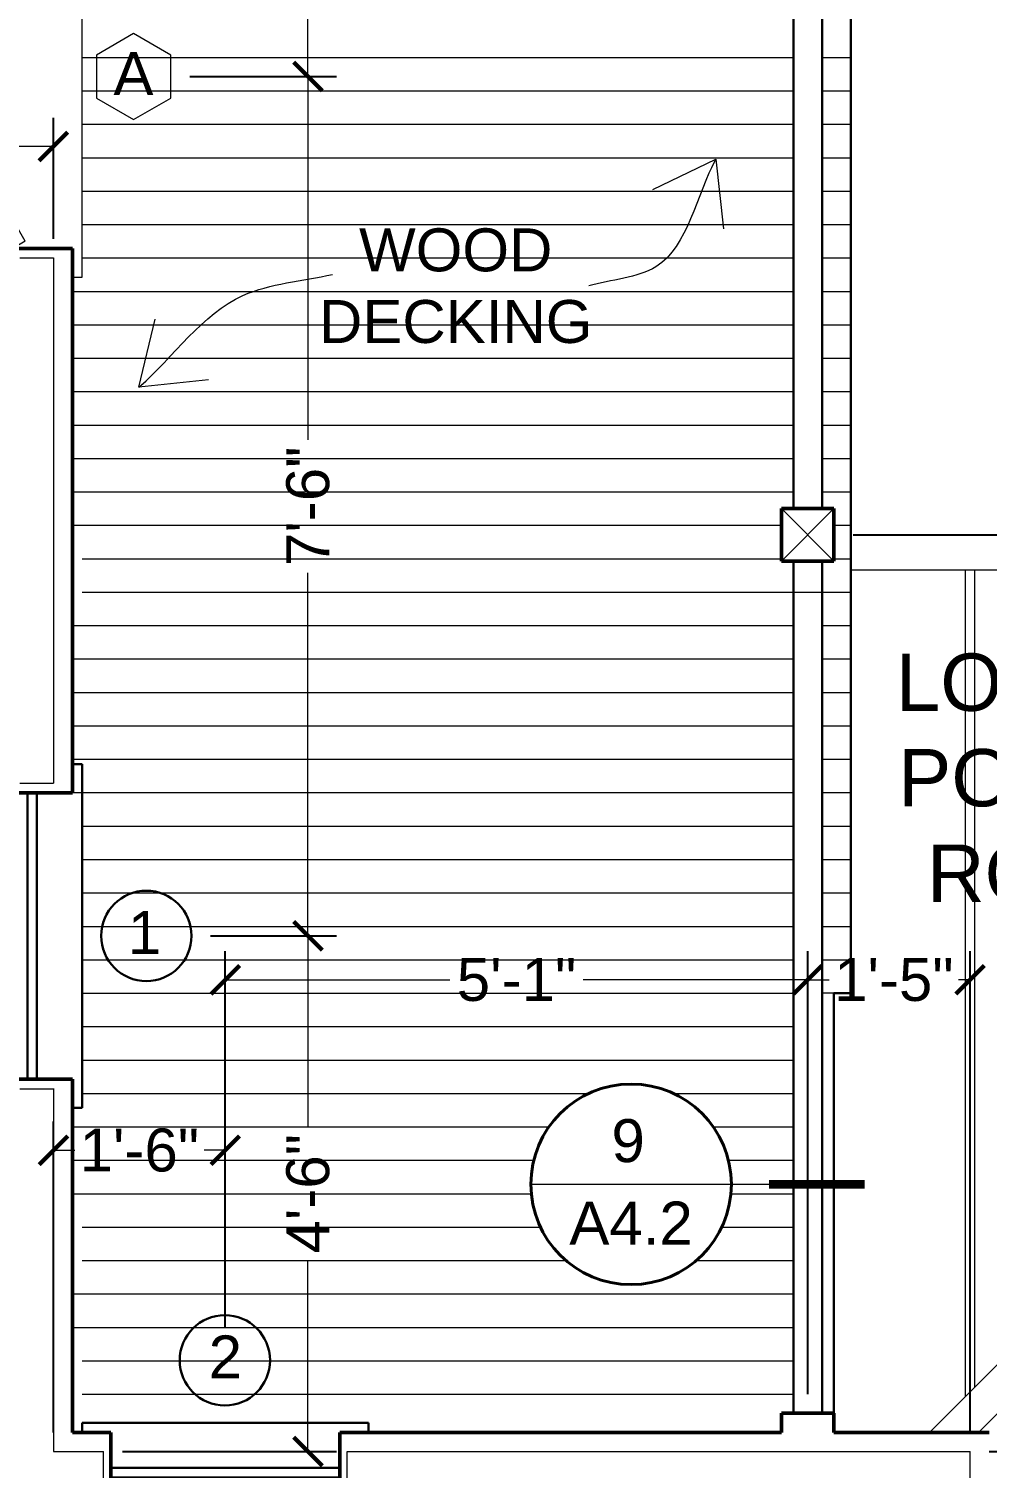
# Model space of a CAD drawing. Header units: inches. Extents: x -4969 to 16721, y 2489 to 24693.
# Drawn here: x 1288.7 to 1389.1, y 7295.5 to 7446.3 of the extents above; entities that cross this region are included whole.
import ezdxf

# ---------------------------------------------------------------- set-up
doc = ezdxf.new("R2010")
doc.units = ezdxf.units.IN
doc.header["$MEASUREMENT"] = 0
doc.layers.get('0').update_dxf_attribs({"lineweight": 5})
for name, color, linetype, lineweight in [('1', 1, 'Continuous', 9), ('2', 6, 'Continuous', 20), ('3', 3, 'Continuous', 30), ('5', 4, 'Continuous', 50), ('A-DIMSx', 7, 'Continuous', 9), ('A-LINK', 7, 'Continuous', 40), ('A-SYMB', 7, 'Continuous', 20), ('A-TEXTx', 7, 'Continuous', 20)]:
    doc.layers.add(name, color=color, linetype=linetype, lineweight=lineweight)
doc.styles.get("Standard").update_dxf_attribs({"font": 'Arial.ttf'})
doc.dimstyles.get("Standard").update_dxf_attribs({"dimtxt": 3, "dimasz": 2, "dimexe": 0.03125, "dimexo": 0.0625, "dimgap": 0.03125, "dimtad": 0, "dimtoh": 1, "dimdec": 4, "dimlfac": 0.99985, "dimzin": 0, "dimdsep": 46, "dimlunit": 4, "dimtxsty": 'Standard', "dimblk": 'ARCHTICK', "dimblk1": 'ARCHTICK', "dimblk2": 'ARCHTICK', "dimcen": 0.09, "dimclrt": 256, "dimadec": 0, "dimazin": 0, "dimtfac": 1, "dimtdec": 4, "dimtofl": 0, "dimtmove": 0, "dimatfit": 3, "dimfxl": 1, "dimtolj": 1, "dimtzin": 0, "dimarcsym": 0})

# ---------------------------------------------------------------- blocks, each defined once
blk = doc.blocks.new('window plan 24')
at = {"layer": '1'}
for p, q in [((181.69, 1833.26), (181.69, 1836.76)), ((207.19, 1833.26), (207.19, 1836.76))]:
    blk.add_line(p, q, dxfattribs=at)
at = {"layer": '3'}
for p, q in [((209.44, 1839.76), (179.44, 1839.76)), ((179.44, 1839.76), (179.44, 1838.76)), ((209.44, 1838.76), (209.44, 1839.76)), ((206.44, 1835.04), (182.44, 1835.04)), ((206.44, 1834.04), (182.44, 1834.04)), ((180.94, 1832.51), (180.94, 1831.51)), ((207.94, 1831.51), (207.94, 1832.51)), ((180.94, 1831.51), (207.94, 1831.51))]:
    blk.add_line(p, q, dxfattribs=at)
at = {"layer": '5'}
for p, q in [((182.44, 1832.51), (182.44, 1838.76)), ((206.44, 1832.51), (206.44, 1838.76))]:
    blk.add_line(p, q, dxfattribs=at)
blk = doc.blocks.new('_ArchTick')
at = {"color": 0, "linetype": 'ByBlock', "lineweight": 0, "const_width": 0.15}
blk.add_lwpolyline([(-0.5, -0.5), (0.5, 0.5)], dxfattribs=at)
blk = doc.blocks.new('*D56')
at = {"layer": 'A-DIMSx', "color": 0, "lineweight": -2, "ltscale": 0.1, "transparency": 16777216}
for p, q in [((1291.29, 7299.27), (1291.29, 7331.82)), ((1309.29, 7310.28), (1309.29, 7331.82))]:
    blk.add_line(p, q, dxfattribs=at)
at = {"layer": 'A-DIMSx', "color": 0, "lineweight": 5, "ltscale": 0.1, "transparency": 16777216}
for p, q in [((1291.29, 7328.82), (1293.52, 7328.82)), ((1309.29, 7328.82), (1307.06, 7328.82))]:
    blk.add_line(p, q, dxfattribs=at)
at = {"layer": 'Defpoints', "color": 0, "ltscale": 0.1, "transparency": 16777216}
for p in [(1309.29, 7328.82), (1309.29, 7308.28), (1291.29, 7297.27)]:
    blk.add_point(p, dxfattribs=at)
at = {"layer": 'A-DIMSx', "color": 0, "lineweight": 5, "ltscale": 0.1, "transparency": 16777216, "xscale": 3, "yscale": 3, "zscale": 3, "rotation": 180}
blk.add_blockref('_ArchTick', (1291.29, 7328.82), dxfattribs=at)
at = {"layer": 'A-DIMSx', "color": 0, "lineweight": 5, "ltscale": 0.1, "transparency": 16777216, "xscale": 3, "yscale": 3, "zscale": 3}
blk.add_blockref('_ArchTick', (1309.29, 7328.82), dxfattribs=at)
at = {"layer": 'A-DIMSx', "ltscale": 0.1, "transparency": 16777216, "insert": (1300.29, 7328.82), "char_height": 4.5, "attachment_point": 5}
blk.add_mtext('\\A1;1\'-6"', dxfattribs=at)
blk = doc.blocks.new('*D57')
at = {"layer": 'A-DIMSx', "color": 0, "lineweight": -2, "ltscale": 0.1, "transparency": 16777216}
for p, q in [((1309.29, 7310.28), (1309.29, 7349.68)), ((1370.29, 7303.27), (1370.29, 7349.68))]:
    blk.add_line(p, q, dxfattribs=at)
at = {"layer": 'A-DIMSx', "color": 0, "lineweight": 5, "ltscale": 0.1, "transparency": 16777216}
for p, q in [((1309.29, 7346.68), (1332.81, 7346.68)), ((1370.29, 7346.68), (1346.77, 7346.68))]:
    blk.add_line(p, q, dxfattribs=at)
at = {"layer": 'Defpoints', "color": 0, "ltscale": 0.1, "transparency": 16777216}
for p in [(1370.29, 7346.68), (1309.29, 7308.28), (1370.29, 7301.27)]:
    blk.add_point(p, dxfattribs=at)
at = {"layer": 'A-DIMSx', "color": 0, "lineweight": 5, "ltscale": 0.1, "transparency": 16777216, "xscale": 3, "yscale": 3, "zscale": 3, "rotation": 180}
blk.add_blockref('_ArchTick', (1309.29, 7346.68), dxfattribs=at)
at = {"layer": 'A-DIMSx', "color": 0, "lineweight": 5, "ltscale": 0.1, "transparency": 16777216, "xscale": 3, "yscale": 3, "zscale": 3}
blk.add_blockref('_ArchTick', (1370.29, 7346.68), dxfattribs=at)
at = {"layer": 'A-DIMSx', "ltscale": 0.1, "transparency": 16777216, "insert": (1339.79, 7346.68), "char_height": 4.5, "attachment_point": 5}
blk.add_mtext('\\A1;5\'-1"', dxfattribs=at)
blk = doc.blocks.new('*D58')
at = {"layer": 'A-DIMSx', "color": 0, "lineweight": -2, "ltscale": 0.1, "transparency": 16777216}
for p, q in [((1389.29, 7297.27), (1507.68, 7297.27)), ((1389.29, 7105.27), (1507.68, 7105.27))]:
    blk.add_line(p, q, dxfattribs=at)
at = {"layer": 'A-DIMSx', "color": 0, "lineweight": 5, "ltscale": 0.1, "transparency": 16777216}
for p, q in [((1504.68, 7297.27), (1504.68, 7205.88)), ((1504.68, 7105.27), (1504.68, 7196.67))]:
    blk.add_line(p, q, dxfattribs=at)
at = {"layer": 'Defpoints', "color": 0, "ltscale": 0.1, "transparency": 16777216}
for p in [(1387.29, 7297.27), (1387.29, 7105.27), (1504.68, 7105.27)]:
    blk.add_point(p, dxfattribs=at)
at = {"layer": 'A-DIMSx', "color": 0, "lineweight": 5, "ltscale": 0.1, "transparency": 16777216, "xscale": 3, "yscale": 3, "zscale": 3}
for p, rotation in [((1504.68, 7297.27), 90), ((1504.68, 7105.27), 270)]:
    blk.add_blockref('_ArchTick', p, dxfattribs=dict(at, rotation=rotation))
at = {"layer": 'A-DIMSx', "ltscale": 0.1, "transparency": 16777216, "insert": (1504.68, 7201.27), "char_height": 4.5, "attachment_point": 5, "rotation": 90}
blk.add_mtext("\\A1;16'", dxfattribs=at)
blk = doc.blocks.new('*D59')
at = {"layer": 'A-DIMSx', "color": 0, "lineweight": -2, "ltscale": 0.1, "transparency": 16777216}
for p, q in [((1389.29, 7297.27), (1498.12, 7297.27)), ((1385.79, 7225.27), (1498.12, 7225.27))]:
    blk.add_line(p, q, dxfattribs=at)
at = {"layer": 'A-DIMSx', "color": 0, "lineweight": 5, "ltscale": 0.1, "transparency": 16777216}
for p, q in [((1495.12, 7297.27), (1495.12, 7264.36)), ((1495.12, 7225.27), (1495.12, 7258.19))]:
    blk.add_line(p, q, dxfattribs=at)
at = {"layer": 'Defpoints', "color": 0, "ltscale": 0.1, "transparency": 16777216}
for p in [(1387.29, 7297.27), (1495.12, 7297.27), (1383.79, 7225.27)]:
    blk.add_point(p, dxfattribs=at)
at = {"layer": 'A-DIMSx', "color": 0, "lineweight": 5, "ltscale": 0.1, "transparency": 16777216, "xscale": 3, "yscale": 3, "zscale": 3}
for p, rotation in [((1495.12, 7297.27), 90), ((1495.12, 7225.27), 270)]:
    blk.add_blockref('_ArchTick', p, dxfattribs=dict(at, rotation=rotation))
at = {"layer": 'A-DIMSx', "ltscale": 0.1, "transparency": 16777216, "insert": (1495.12, 7261.27), "char_height": 4.5, "attachment_point": 5, "rotation": 90}
blk.add_mtext("\\A1;6'", dxfattribs=at)
blk = doc.blocks.new('window plan 30')
at = {"layer": '1'}
for p, q in [((181.69, 1684.26), (181.69, 1680.76)), ((213.69, 1684.26), (213.69, 1680.76))]:
    blk.add_line(p, q, dxfattribs=at)
at = {"layer": '3'}
for p, q in [((181.19, 1685.01), (181.19, 1686.01)), ((181.19, 1686.01), (214.19, 1686.01)), ((214.19, 1686.01), (214.19, 1685.01)), ((212.69, 1683.48), (182.69, 1683.48)), ((212.69, 1682.48), (182.69, 1682.48)), ((179.69, 1677.76), (179.69, 1678.76)), ((215.69, 1678.76), (215.69, 1677.76)), ((215.69, 1677.76), (179.69, 1677.76))]:
    blk.add_line(p, q, dxfattribs=at)
at = {"layer": '5'}
for p, q in [((182.69, 1685.01), (182.69, 1678.76)), ((212.69, 1685.01), (212.69, 1678.76))]:
    blk.add_line(p, q, dxfattribs=at)
blk = doc.blocks.new('door plan 36 thirdclosed')
at = {"layer": '1'}
for p, q in [((6155.71, 1261.81), (6155.71, 1265.31)), ((6193.71, 1261.81), (6193.71, 1265.31))]:
    blk.add_line(p, q, dxfattribs=at)
at = {"layer": '1', "lineweight": 5, "ltscale": 0.1}
for p, q in [((6191.96, 1262.36), (6160.78, 1244.36)), ((6191.96, 1262.36), (6192.71, 1261.06)), ((6192.71, 1261.06), (6161.53, 1243.06))]:
    blk.add_line(p, q, dxfattribs=at)
at = {"layer": '1'}
blk.add_arc((6192.71, 1261.06), 36, 180, 210, dxfattribs=at)
at = {"layer": '2'}
for p, q in [((6195.71, 1268.31), (6153.71, 1268.31)), ((6153.71, 1268.31), (6153.71, 1267.31)), ((6195.71, 1267.31), (6195.71, 1268.31))]:
    blk.add_line(p, q, dxfattribs=at)
at = {"layer": '5'}
for p, q in [((6156.71, 1261.06), (6156.71, 1267.31)), ((6192.71, 1261.06), (6192.71, 1267.31))]:
    blk.add_line(p, q, dxfattribs=at)
blk = doc.blocks.new('*D546')
at = {"layer": 'A-DIMSx', "color": 0, "lineweight": -2, "ltscale": 0.1, "transparency": 16777216}
for p, q in [((1219.29, 7415.77), (1219.29, 7436.95)), ((1291.29, 7424.27), (1291.29, 7436.95))]:
    blk.add_line(p, q, dxfattribs=at)
at = {"layer": 'A-DIMSx', "color": 0, "lineweight": 5, "ltscale": 0.1, "transparency": 16777216}
for p, q in [((1219.29, 7433.95), (1252.21, 7433.95)), ((1291.29, 7433.95), (1258.37, 7433.95))]:
    blk.add_line(p, q, dxfattribs=at)
at = {"layer": 'Defpoints', "color": 0, "ltscale": 0.1, "transparency": 16777216}
for p in [(1291.29, 7433.95), (1291.29, 7422.27), (1219.29, 7413.77)]:
    blk.add_point(p, dxfattribs=at)
at = {"layer": 'A-DIMSx', "color": 0, "lineweight": 5, "ltscale": 0.1, "transparency": 16777216, "xscale": 3, "yscale": 3, "zscale": 3, "rotation": 180}
blk.add_blockref('_ArchTick', (1219.29, 7433.95), dxfattribs=at)
at = {"layer": 'A-DIMSx', "color": 0, "lineweight": 5, "ltscale": 0.1, "transparency": 16777216, "xscale": 3, "yscale": 3, "zscale": 3}
blk.add_blockref('_ArchTick', (1291.29, 7433.95), dxfattribs=at)
at = {"layer": 'A-DIMSx', "ltscale": 0.1, "transparency": 16777216, "insert": (1255.29, 7433.95), "char_height": 4.5, "attachment_point": 5}
blk.add_mtext("\\A1;6'", dxfattribs=at)
blk = doc.blocks.new('*D550')
at = {"layer": 'A-DIMSx', "color": 0, "lineweight": -2, "ltscale": 0.1, "transparency": 16777216}
for p, q in [((1307.75, 7531.27), (1320.95, 7531.27)), ((1305.58, 7441.27), (1320.95, 7441.27))]:
    blk.add_line(p, q, dxfattribs=at)
at = {"layer": 'A-DIMSx', "color": 0, "lineweight": 5, "ltscale": 0.1, "transparency": 16777216}
for p, q in [((1317.95, 7531.27), (1317.95, 7493.24)), ((1317.95, 7441.27), (1317.95, 7479.31))]:
    blk.add_line(p, q, dxfattribs=at)
at = {"layer": 'Defpoints', "color": 0, "ltscale": 0.1, "transparency": 16777216}
for p in [(1305.75, 7531.27), (1303.58, 7441.27), (1317.95, 7441.27)]:
    blk.add_point(p, dxfattribs=at)
at = {"layer": 'A-DIMSx', "color": 0, "lineweight": 5, "ltscale": 0.1, "transparency": 16777216, "xscale": 3, "yscale": 3, "zscale": 3}
for p, rotation in [((1317.95, 7531.27), 90), ((1317.95, 7441.27), 270)]:
    blk.add_blockref('_ArchTick', p, dxfattribs=dict(at, rotation=rotation))
at = {"layer": 'A-DIMSx', "ltscale": 0.1, "transparency": 16777216, "insert": (1317.95, 7486.27), "char_height": 4.5, "attachment_point": 5, "rotation": 90}
blk.add_mtext('\\A1;7\'-6"', dxfattribs=at)
blk = doc.blocks.new('*D551')
at = {"layer": 'A-DIMSx', "color": 0, "lineweight": -2, "ltscale": 0.1, "transparency": 16777216}
for p, q in [((1305.58, 7441.27), (1320.95, 7441.27)), ((1307.75, 7351.27), (1320.95, 7351.27))]:
    blk.add_line(p, q, dxfattribs=at)
at = {"layer": 'A-DIMSx', "color": 0, "lineweight": 5, "ltscale": 0.1, "transparency": 16777216}
for p, q in [((1317.95, 7441.27), (1317.95, 7403.24)), ((1317.95, 7351.27), (1317.95, 7389.31))]:
    blk.add_line(p, q, dxfattribs=at)
at = {"layer": 'Defpoints', "color": 0, "ltscale": 0.1, "transparency": 16777216}
for p in [(1303.58, 7441.27), (1305.75, 7351.27), (1317.95, 7351.27)]:
    blk.add_point(p, dxfattribs=at)
at = {"layer": 'A-DIMSx', "color": 0, "lineweight": 5, "ltscale": 0.1, "transparency": 16777216, "xscale": 3, "yscale": 3, "zscale": 3}
for p, rotation in [((1317.95, 7441.27), 90), ((1317.95, 7351.27), 270)]:
    blk.add_blockref('_ArchTick', p, dxfattribs=dict(at, rotation=rotation))
at = {"layer": 'A-DIMSx', "ltscale": 0.1, "transparency": 16777216, "insert": (1317.95, 7396.27), "char_height": 4.5, "attachment_point": 5, "rotation": 90}
blk.add_mtext('\\A1;7\'-6"', dxfattribs=at)
blk = doc.blocks.new('*D552')
at = {"layer": 'A-DIMSx', "color": 0, "lineweight": -2, "ltscale": 0.1, "transparency": 16777216}
for p, q in [((1307.75, 7351.27), (1320.95, 7351.27)), ((1298.54, 7297.27), (1320.95, 7297.27))]:
    blk.add_line(p, q, dxfattribs=at)
at = {"layer": 'A-DIMSx', "color": 0, "lineweight": 5, "ltscale": 0.1, "transparency": 16777216}
for p, q in [((1317.95, 7351.27), (1317.95, 7331.35)), ((1317.95, 7297.27), (1317.95, 7317.2))]:
    blk.add_line(p, q, dxfattribs=at)
at = {"layer": 'Defpoints', "color": 0, "ltscale": 0.1, "transparency": 16777216}
for p in [(1305.75, 7351.27), (1296.54, 7297.27), (1317.95, 7297.27)]:
    blk.add_point(p, dxfattribs=at)
at = {"layer": 'A-DIMSx', "color": 0, "lineweight": 5, "ltscale": 0.1, "transparency": 16777216, "xscale": 3, "yscale": 3, "zscale": 3}
for p, rotation in [((1317.95, 7351.27), 90), ((1317.95, 7297.27), 270)]:
    blk.add_blockref('_ArchTick', p, dxfattribs=dict(at, rotation=rotation))
at = {"layer": 'A-DIMSx', "ltscale": 0.1, "transparency": 16777216, "insert": (1317.95, 7324.27), "char_height": 4.5, "attachment_point": 5, "rotation": 90}
blk.add_mtext('\\A1;4\'-6"', dxfattribs=at)
blk = doc.blocks.new('*D557')
at = {"layer": 'A-DIMSx', "color": 0, "lineweight": -2, "ltscale": 0.1, "transparency": 16777216}
for p, q in [((1375.04, 7393.27), (1498.12, 7393.27)), ((1389.29, 7297.27), (1498.12, 7297.27))]:
    blk.add_line(p, q, dxfattribs=at)
at = {"layer": 'A-DIMSx', "color": 0, "lineweight": 5, "ltscale": 0.1, "transparency": 16777216}
for p, q in [((1495.12, 7393.27), (1495.12, 7348.35)), ((1495.12, 7297.27), (1495.12, 7342.2))]:
    blk.add_line(p, q, dxfattribs=at)
at = {"layer": 'Defpoints', "color": 0, "ltscale": 0.1, "transparency": 16777216}
for p in [(1373.04, 7393.27), (1495.12, 7393.27), (1387.29, 7297.27)]:
    blk.add_point(p, dxfattribs=at)
at = {"layer": 'A-DIMSx', "color": 0, "lineweight": 5, "ltscale": 0.1, "transparency": 16777216, "xscale": 3, "yscale": 3, "zscale": 3}
for p, rotation in [((1495.12, 7393.27), 90), ((1495.12, 7297.27), 270)]:
    blk.add_blockref('_ArchTick', p, dxfattribs=dict(at, rotation=rotation))
at = {"layer": 'A-DIMSx', "ltscale": 0.1, "transparency": 16777216, "insert": (1495.12, 7345.27), "char_height": 4.5, "attachment_point": 5, "rotation": 90}
blk.add_mtext("\\A1;8'", dxfattribs=at)
blk = doc.blocks.new('*D558')
at = {"layer": 'A-DIMSx', "color": 0, "lineweight": -2, "ltscale": 0.1, "transparency": 16777216}
for p, q in [((1375.04, 7489.27), (1498.12, 7489.27)), ((1375.04, 7393.27), (1498.12, 7393.27))]:
    blk.add_line(p, q, dxfattribs=at)
at = {"layer": 'A-DIMSx', "color": 0, "lineweight": 5, "ltscale": 0.1, "transparency": 16777216}
for p, q in [((1495.12, 7489.27), (1495.12, 7444.35)), ((1495.12, 7393.27), (1495.12, 7438.2))]:
    blk.add_line(p, q, dxfattribs=at)
at = {"layer": 'Defpoints', "color": 0, "ltscale": 0.1, "transparency": 16777216}
for p in [(1373.04, 7489.27), (1495.12, 7489.27), (1373.04, 7393.27)]:
    blk.add_point(p, dxfattribs=at)
at = {"layer": 'A-DIMSx', "color": 0, "lineweight": 5, "ltscale": 0.1, "transparency": 16777216, "xscale": 3, "yscale": 3, "zscale": 3}
for p, rotation in [((1495.12, 7489.27), 90), ((1495.12, 7393.27), 270)]:
    blk.add_blockref('_ArchTick', p, dxfattribs=dict(at, rotation=rotation))
at = {"layer": 'A-DIMSx', "ltscale": 0.1, "transparency": 16777216, "insert": (1495.12, 7441.27), "char_height": 4.5, "attachment_point": 5, "rotation": 90}
blk.add_mtext("\\A1;8'", dxfattribs=at)
blk = doc.blocks.new('*D560')
at = {"layer": 'A-DIMSx', "color": 0, "lineweight": -2, "ltscale": 0.1, "transparency": 16777216}
for p, q in [((1293.29, 7585.27), (1518.08, 7585.27)), ((1397.29, 7105.27), (1518.08, 7105.27))]:
    blk.add_line(p, q, dxfattribs=at)
at = {"layer": 'A-DIMSx', "color": 0, "lineweight": 5, "ltscale": 0.1, "transparency": 16777216}
for p, q in [((1515.08, 7585.27), (1515.08, 7350.18)), ((1515.08, 7105.27), (1515.08, 7340.37))]:
    blk.add_line(p, q, dxfattribs=at)
at = {"layer": 'Defpoints', "color": 0, "ltscale": 0.1, "transparency": 16777216}
for p in [(1291.29, 7585.27), (1395.29, 7105.27), (1515.08, 7105.27)]:
    blk.add_point(p, dxfattribs=at)
at = {"layer": 'A-DIMSx', "color": 0, "lineweight": 5, "ltscale": 0.1, "transparency": 16777216, "xscale": 3, "yscale": 3, "zscale": 3}
for p, rotation in [((1515.08, 7585.27), 90), ((1515.08, 7105.27), 270)]:
    blk.add_blockref('_ArchTick', p, dxfattribs=dict(at, rotation=rotation))
at = {"layer": 'A-DIMSx', "ltscale": 0.1, "transparency": 16777216, "insert": (1515.08, 7345.27), "char_height": 4.5, "attachment_point": 5, "rotation": 90}
blk.add_mtext("\\A1;40'", dxfattribs=at)
blk = doc.blocks.new('*D561')
at = {"layer": 'A-DIMSx', "color": 0, "lineweight": -2, "ltscale": 0.1, "transparency": 16777216}
for p, q in [((1293.35, 7585.27), (1507.68, 7585.27)), ((1389.29, 7297.27), (1507.68, 7297.27))]:
    blk.add_line(p, q, dxfattribs=at)
at = {"layer": 'A-DIMSx', "color": 0, "lineweight": 5, "ltscale": 0.1, "transparency": 16777216}
for p, q in [((1504.68, 7585.27), (1504.68, 7446.13)), ((1504.68, 7297.27), (1504.68, 7436.42))]:
    blk.add_line(p, q, dxfattribs=at)
at = {"layer": 'Defpoints', "color": 0, "ltscale": 0.1, "transparency": 16777216}
for p in [(1291.35, 7585.27), (1504.68, 7585.27), (1387.29, 7297.27)]:
    blk.add_point(p, dxfattribs=at)
at = {"layer": 'A-DIMSx', "color": 0, "lineweight": 5, "ltscale": 0.1, "transparency": 16777216, "xscale": 3, "yscale": 3, "zscale": 3}
for p, rotation in [((1504.68, 7585.27), 90), ((1504.68, 7297.27), 270)]:
    blk.add_blockref('_ArchTick', p, dxfattribs=dict(at, rotation=rotation))
at = {"layer": 'A-DIMSx', "ltscale": 0.1, "transparency": 16777216, "insert": (1504.68, 7441.27), "char_height": 4.5, "attachment_point": 5, "rotation": 90}
blk.add_mtext("\\A1;24'", dxfattribs=at)
blk = doc.blocks.new('*D563')
at = {"layer": 'A-DIMSx', "color": 0, "lineweight": -2, "ltscale": 0.1, "transparency": 16777216}
for p, q in [((1370.29, 7303.27), (1370.29, 7349.68)), ((1387.29, 7299.27), (1387.29, 7349.68))]:
    blk.add_line(p, q, dxfattribs=at)
at = {"layer": 'A-DIMSx', "color": 0, "lineweight": 5, "ltscale": 0.1, "transparency": 16777216}
for p, q in [((1370.29, 7346.68), (1372.54, 7346.68)), ((1387.29, 7346.68), (1386.08, 7346.68))]:
    blk.add_line(p, q, dxfattribs=at)
at = {"layer": 'Defpoints', "color": 0, "ltscale": 0.1, "transparency": 16777216}
for p in [(1387.29, 7346.68), (1370.29, 7301.27), (1387.29, 7297.27)]:
    blk.add_point(p, dxfattribs=at)
at = {"layer": 'A-DIMSx', "color": 0, "lineweight": 5, "ltscale": 0.1, "transparency": 16777216, "xscale": 3, "yscale": 3, "zscale": 3, "rotation": 180}
blk.add_blockref('_ArchTick', (1370.29, 7346.68), dxfattribs=at)
at = {"layer": 'A-DIMSx', "color": 0, "lineweight": 5, "ltscale": 0.1, "transparency": 16777216, "xscale": 3, "yscale": 3, "zscale": 3}
blk.add_blockref('_ArchTick', (1387.29, 7346.68), dxfattribs=at)
at = {"layer": 'A-DIMSx', "ltscale": 0.1, "transparency": 16777216, "insert": (1379.31, 7346.68), "char_height": 4.5, "attachment_point": 5}
blk.add_mtext('\\A1;1\'-5"', dxfattribs=at)

msp = doc.modelspace()

# ---------------------------------------------------------------- linework, layer by layer
at = {"layer": '1'}
for p, q in [((1294.2880716, 7443.2747155), (1368.7880716, 7443.2747155)), ((1371.7880716, 7443.2747155), (1374.7880716, 7443.2747155)), ((1294.2880716, 7439.7747155), (1368.7880716, 7439.7747155)), ((1371.7880716, 7439.7747155), (1374.7880716, 7439.7747155)), ((1294.2880716, 7436.2747155), (1368.7880716, 7436.2747155)), ((1371.7880716, 7436.2747155), (1374.7880716, 7436.2747155)), ((1294.2880716, 7432.7747155), (1368.7880716, 7432.7747155)), ((1371.7880716, 7432.7747155), (1374.7880716, 7432.7747155)), ((1294.2880716, 7429.2747155), (1368.7880716, 7429.2747155)), ((1371.7880716, 7429.2747155), (1374.7880716, 7429.2747155)), ((1294.2880716, 7425.7747155), (1368.7880716, 7425.7747155)), ((1371.7880716, 7425.7747155), (1374.7880716, 7425.7747155)), ((1291.2880716, 7422.2747155), (1291.2880716, 7367.2747155)), ((1294.2880716, 7422.2747155), (1368.7880716, 7422.2747155)), ((1371.7880716, 7422.2747155), (1374.7880716, 7422.2747155)), ((1293.2880716, 7418.7747155), (1368.7880716, 7418.7747155)), ((1371.7880716, 7418.7747155), (1374.7880716, 7418.7747155)), ((1293.2880716, 7415.2747155), (1368.7880716, 7415.2747155)), ((1371.7880716, 7415.2747155), (1374.7880716, 7415.2747155)), ((1293.2880716, 7411.7747155), (1368.7880716, 7411.7747155)), ((1371.7880716, 7411.7747155), (1374.7880716, 7411.7747155)), ((1293.2880716, 7408.2747155), (1368.7880716, 7408.2747155)), ((1371.7880716, 7408.2747155), (1374.7880716, 7408.2747155)), ((1293.2880716, 7404.7747155), (1368.7880716, 7404.7747155)), ((1371.7880716, 7404.7747155), (1374.7880716, 7404.7747155)), ((1293.2880716, 7401.2747155), (1368.7880716, 7401.2747155)), ((1371.7880716, 7401.2747155), (1374.7880716, 7401.2747155)), ((1293.2880716, 7397.7747155), (1368.7880716, 7397.7747155)), ((1371.7880716, 7397.7747155), (1374.7880716, 7397.7747155)), ((1293.2880716, 7394.2747155), (1367.5380716, 7394.2747155)), ((1373.0380716, 7394.2747155), (1374.7880716, 7394.2747155)), ((1294.2880716, 7390.7747155), (1367.5380716, 7390.7747155)), ((1373.0380716, 7390.7747155), (1374.7880716, 7390.7747155)), ((1473.3630578, 7389.6032005), (1383.0345731, 7299.2747155)), ((1386.7880936, 7389.6032005), (1386.7880936, 7303.0282359)), ((1387.7880936, 7304.0282359), (1387.7880936, 7389.6032005)), ((1478.489582, 7389.6032005), (1388.1610973, 7299.2747155)), ((1294.2880716, 7387.2747155), (1374.7880716, 7387.2747155)), ((1293.2880716, 7383.7747155), (1368.7880716, 7383.7747155)), ((1371.7880716, 7383.7747155), (1374.7880716, 7383.7747155)), ((1293.2880716, 7380.2747155), (1368.7880716, 7380.2747155)), ((1371.7880716, 7380.2747155), (1374.7880716, 7380.2747155)), ((1293.2880716, 7376.7747155), (1368.7880716, 7376.7747155)), ((1371.7880716, 7376.7747155), (1374.7880716, 7376.7747155)), ((1293.2880716, 7373.2747155), (1368.7880716, 7373.2747155)), ((1371.7880716, 7373.2747155), (1374.7880716, 7373.2747155)), ((1293.2880716, 7369.7747155), (1368.7880716, 7369.7747155)), ((1371.7880716, 7369.7747155), (1374.7880716, 7369.7747155)), ((1293.2880716, 7366.2747155), (1368.7880716, 7366.2747155)), ((1371.7880716, 7366.2747155), (1374.7880716, 7366.2747155)), ((1294.2880716, 7362.7747155), (1368.7880716, 7362.7747155)), ((1371.7880716, 7362.7747155), (1374.7880716, 7362.7747155)), ((1294.2880716, 7359.2747155), (1368.7880716, 7359.2747155)), ((1371.7880716, 7359.2747155), (1374.7880716, 7359.2747155)), ((1294.2880716, 7355.7747155), (1368.7880716, 7355.7747155)), ((1371.7880716, 7355.7747155), (1374.7880716, 7355.7747155)), ((1294.2880716, 7352.2747155), (1368.7880716, 7352.2747155)), ((1371.7880716, 7352.2747155), (1374.7880716, 7352.2747155)), ((1294.2880716, 7348.7747155), (1368.7880716, 7348.7747155)), ((1371.7880716, 7348.7747155), (1374.7880716, 7348.7747155)), ((1294.2880716, 7345.2747155), (1368.7880716, 7345.2747155)), ((1373.0380716, 7345.2747155), (1371.7880716, 7345.2747155)), ((1294.2880716, 7341.7747155), (1368.7880716, 7341.7747155)), ((1294.2880716, 7338.2747155), (1368.7880716, 7338.2747155)), ((1291.2880716, 7335.2747155), (1291.2880716, 7297.2747155)), ((1294.2880716, 7334.7747155), (1347.3572562, 7334.7747155)), ((1356.2228554, 7334.7747155), (1368.7880716, 7334.7747155)), ((1293.2880716, 7331.2747155), (1343.1860658, 7331.2747155)), ((1360.3940457, 7331.2747155), (1368.7880716, 7331.2747155)), ((1293.2880716, 7327.7747155), (1341.5965493, 7327.7747155)), ((1361.9835622, 7327.7747155), (1368.7880716, 7327.7747155)), ((1293.2880716, 7324.2747155), (1341.3360372, 7324.2747155)), ((1362.2440743, 7324.2747155), (1368.7880716, 7324.2747155)), ((1294.2880716, 7320.7747155), (1342.2945076, 7320.7747155)), ((1361.2856039, 7320.7747155), (1368.7880716, 7320.7747155)), ((1294.2880716, 7317.2747155), (1344.9677126, 7317.2747155)), ((1358.6123989, 7317.2747155), (1368.7880716, 7317.2747155)), ((1293.2880716, 7313.7747155), (1368.7880716, 7313.7747155)), ((1293.2880716, 7310.2747155), (1368.7880716, 7310.2747155)), ((1294.2880716, 7306.7747155), (1368.7880716, 7306.7747155)), ((1294.2880716, 7303.2747155), (1368.7880716, 7303.2747155)), ((1291.2880716, 7297.2747155), (1296.5375982, 7297.2747155)), ((1322.0375982, 7297.2747155), (1387.2880716, 7297.2747155)), ((1387.2880716, 7217.2747155), (1387.2880716, 7297.2747155))]:
    msp.add_line(p, q, dxfattribs=at)
at = {"layer": '2', "ltscale": 0.25}
for p, q in [((1367.5380716, 7396.0247155), (1373.0380716, 7390.5247155)), ((1373.0380716, 7396.0247155), (1367.5380716, 7390.5247155))]:
    msp.add_line(p, q, dxfattribs=at)
at = {"layer": '2'}
msp.add_line((1374.7880716, 7389.6032005), (1479.0199121, 7389.6032005), dxfattribs=at)
at = {"layer": '2', "color": 152, "ltscale": 0.1}
msp.add_line((1341.2881467, 7325.2562968), (1362.2881467, 7325.2562968), dxfattribs=at)
at = {"layer": '2', "ltscale": 0.1}
msp.add_line((1362.288147, 7325.2582059), (1376.2322784, 7325.2582059), dxfattribs=at)
at = {"layer": '3'}
for p, q in [((1374.7880716, 7586.7747155), (1374.7880716, 7345.2747155)), ((1368.7880716, 7486.5247155), (1368.7880716, 7396.0247155)), ((1371.7880716, 7486.5247155), (1371.7880716, 7396.0247155)), ((1368.7880716, 7390.5247155), (1368.7880716, 7301.2747155)), ((1371.7880716, 7390.5247155), (1371.7880716, 7301.2747155)), ((1373.0380716, 7345.2747155), (1374.7880716, 7345.2747155)), ((1373.0380716, 7345.2747155), (1373.0380716, 7301.2747155))]:
    msp.add_line(p, q, dxfattribs=at)
at = {"layer": '3', "ltscale": 0.25}
for centre in [(1301.0179696, 7351.2747155), (1309.2437339, 7306.8183287)]:
    msp.add_circle(centre, 4.729898, dxfattribs=at)
at = {"layer": '5'}
for p, q in [((1293.2880716, 7423.2747155), (1293.2880716, 7366.2747155)), ((1373.0380716, 7396.0247155), (1367.5380716, 7396.0247155)), ((1367.5380716, 7396.0247155), (1367.5380716, 7390.5247155)), ((1373.0380716, 7396.0247155), (1373.0380716, 7390.5247155)), ((1367.5380716, 7390.5247155), (1373.0380716, 7390.5247155)), ((1293.2880716, 7336.2747155), (1293.2880716, 7299.2747155)), ((1373.0380716, 7301.2747155), (1367.5380716, 7301.2747155)), ((1367.5380716, 7301.2747155), (1367.5380716, 7299.2747155)), ((1373.0380716, 7301.2747155), (1373.0380716, 7299.2747155)), ((1293.2880716, 7299.2747155), (1297.2875982, 7299.2747155)), ((1321.2875982, 7299.2747155), (1367.5380716, 7299.2747155)), ((1373.0380716, 7299.2747155), (1389.2880716, 7299.2747155))]:
    msp.add_line(p, q, dxfattribs=at)
at = {"layer": '5', "ltscale": 0.1}
for p, q in [((1366.2322784, 7325.5082059), (1376.2322784, 7325.5082059)), ((1366.2322784, 7325.0082059), (1376.2322784, 7325.0082059))]:
    msp.add_line(p, q, dxfattribs=at)
at = {"layer": 'A-LINK', "color": 152, "ltscale": 0.1}
msp.add_circle((1351.7900558, 7325.2562968), 10.5000003, dxfattribs=at)
at = {"layer": 'A-SYMB', "ltscale": 0.1}
msp.add_lwpolyline([(1303.5823002, 7443.5247155), (1299.6851859, 7445.7747155), (1295.7880716, 7443.5247155), (1295.7880716, 7439.0247155), (1299.6851859, 7436.7747155), (1303.5823002, 7439.0247155)], close=True, dxfattribs=at)

# ---------------------------------------------------------------- block references
at = {"xscale": -1, "rotation": 89.99999999999969}
msp.add_blockref('window plan 30', (2972.0476468, 7548.9637675), dxfattribs=at)
msp.add_blockref('window plan 24', (1114.8490196, 5460.5151403))
at = {"layer": '2', "ltscale": 0.1, "rotation": 270}
msp.add_blockref('door plan 36 thirdclosed', (25.9750285, 13615.9851839), dxfattribs=at)

# ---------------------------------------------------------------- texts
at = {"layer": 'A-LINK', "color": 152, "ltscale": 0.1, "attachment_point": 5}
for s, insert, char_height, width in [('9', (1351.4799127, 7329.7996478), 4.5, 9.771161836), ('{\\H0.75x;A4.2}', (1351.785798, 7321.1963326), 6, 9.85131083)]:
    msp.add_mtext(s, dxfattribs=dict(at, insert=insert, char_height=char_height, width=width))
at = {"layer": 'A-TEXTx', "ltscale": 0.5}
for s, insert, char_height, width, attachment_point in [('{A}', (1299.6693875, 7441.5772715), 4.5, 5.465913137, 5), ('{LOWER PORCH ROOF}', (1394.8701002, 7380.8440361), 6, 53.3665646, 2), ('{1}', (1300.8210089, 7351.6345311), 4.5, 5.465913137, 5), ('{2}', (1309.2937319, 7307.1781443), 4.5, 5.465913137, 5)]:
    msp.add_mtext(s, dxfattribs=dict(at, insert=insert, char_height=char_height, width=width, attachment_point=attachment_point))
at = {"layer": 'A-TEXTx', "ltscale": 0.25, "insert": (1333.4223265, 7419.3384514), "char_height": 4.5, "attachment_point": 5}
msp.add_mtext('WOOD\\PDECKING', dxfattribs=at)

# ---------------------------------------------------------------- dimensions: what is measured, and where the dimension line sits
at = {"layer": 'A-DIMSx', "ltscale": 0.1}
for base, p1, p2, angle, picture, middle in [((1515.0783044, 7105.2747155), (1291.2880716, 7585.2747155), (1395.2880716, 7105.2747155), 90, '*D560', (1515.0783044, 7345.2747155)), ((1504.6847756, 7585.2747155), (1387.2880716, 7297.2747155), (1291.3505716, 7585.2747155), 90, '*D561', (1504.6847756, 7441.2747155)), ((1317.9472864, 7441.2747155), (1305.7478675, 7531.2747155), (1303.5823002, 7441.2747155), 90, '*D550', (1317.9472864, 7486.2747155)), ((1495.1225594, 7489.2747155), (1373.0380716, 7393.2747155), (1373.0380716, 7489.2747155), 270, '*D558', (1495.1225594, 7441.2747155)), ((1317.9472864, 7351.2747155), (1303.5823002, 7441.2747155), (1305.7478675, 7351.2747155), 90, '*D551', (1317.9472864, 7396.2747155)), ((1495.1225594, 7393.2747155), (1387.2880716, 7297.2747155), (1373.0380716, 7393.2747155), 270, '*D557', (1495.1225594, 7345.2747155)), ((1317.9472864, 7297.2747155), (1305.7478675, 7351.2747155), (1296.5375982, 7297.2747155), 90, '*D552', (1317.9472864, 7324.2747155)), ((1495.1225594, 7297.2747155), (1383.7880716, 7225.2747155), (1387.2880716, 7297.2747155), 270, '*D59', (1495.1225594, 7261.2747155)), ((1504.6847756, 7105.2747155), (1387.2880716, 7297.2747155), (1387.2880716, 7105.2747155), 90, '*D58', (1504.6847756, 7201.2747155))]:
    dim = msp.add_linear_dim(base=base, p1=p1, p2=p2, angle=angle, dimstyle='Standard', override={"dimtxt": 4.5, "dimasz": 3, "dimexe": 3, "dimexo": 2, "dimgap": 1, "dimlfac": -47.9928, "dimlwd": 5}, dxfattribs=at)
    dim.commit()
    dim.dimension.update_dxf_attribs({"geometry": picture, "text_midpoint": middle})
for base, p1, p2, picture, middle in [((1291.2880716, 7433.9536687), (1219.2880716, 7413.7747155), (1291.2880716, 7422.2747155), '*D546', (1255.2880716, 7433.9536687)), ((1370.2880716, 7346.6787826), (1309.2869575, 7308.2798691), (1370.2880716, 7301.2747155), '*D57', (1339.7875145, 7346.6787826)), ((1309.2875982, 7328.8215707), (1291.2880716, 7297.2747155), (1309.2875982, 7308.2798691), '*D56', (1300.2878349, 7328.8215707))]:
    dim = msp.add_linear_dim(base=base, p1=p1, p2=p2, dimstyle='Standard', override={"dimtxt": 4.5, "dimasz": 3, "dimexe": 3, "dimexo": 2, "dimgap": 1, "dimlfac": -47.9928, "dimlwd": 5}, dxfattribs=at)
    dim.commit()
    dim.dimension.update_dxf_attribs({"geometry": picture, "text_midpoint": middle})
dim = msp.add_linear_dim(base=(1387.2880716, 7346.6787826), p1=(1370.2880716, 7301.2747155), p2=(1387.2880716, 7297.2747155), dimstyle='Standard', override={"dimtxt": 4.5, "dimasz": 3, "dimexe": 3, "dimexo": 2, "dimgap": 1, "dimlfac": -47.9928, "dimlwd": 5}, dxfattribs=at)
dim.commit()
dim.dimension.update_dxf_attribs({"geometry": '*D563', "text_midpoint": (1379.3067093, 7346.6787826), "dimtype": 160})

# ---------------------------------------------------------------- leaders
at = {"layer": 'A-TEXTx', "path_type": 1, "annotation_type": 0, "has_hookline": 1, "text_width": 27.7643247}
for points, hookline_direction in [([(1360.6786769, 7432.6317227), (1354.3938177, 7421.3602569), (1347.349002, 7419.3384514)], 1), ([(1300.2408841, 7408.7276199), (1311.1364268, 7418.3398372), (1320.5038666, 7420.5565889)], 0)]:
    msp.add_leader(points, dimstyle='Standard', override={"dimasz": 6, "dimgap": 1, "dimldrblk": 'Open90', "dimlwd": -1}, dxfattribs=dict(at, hookline_direction=hookline_direction))

doc.saveas('drawing.dxf')
